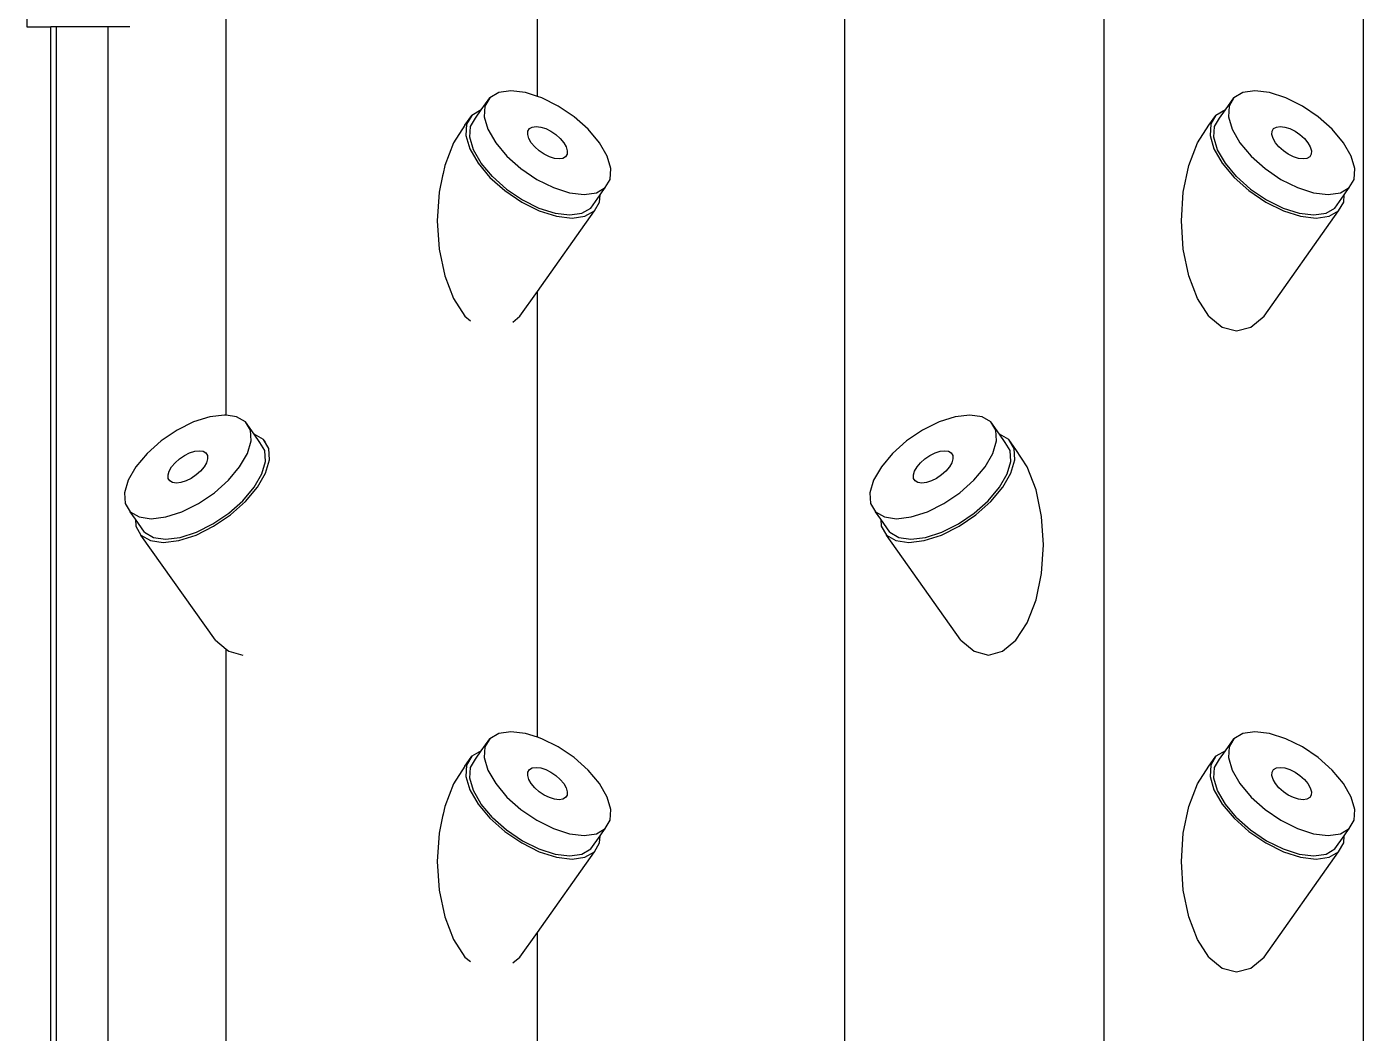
# Model space of a CAD drawing. Header units: metres. Extents: x -175 to 101, y -7 to 93.
# Drawn here: x 1.7276 to 2.1906, y 0.7042 to 1.0529 of the extents above; entities that cross this region are included whole.
import ezdxf

# ---------------------------------------------------------------- set-up
doc = ezdxf.new("R2010")
doc.units = ezdxf.units.M

msp = doc.modelspace()

# ---------------------------------------------------------------- linework, layer by layer
for p, q in [((2.01103, 0.0428), (2.01103, 1.98869)), ((2.10083, 0.0428), (2.10083, 1.98869)), ((2.19064, 1.98869), (2.19064, 0.0428)), ((1.9045, 1.02876), (1.9045, 1.1832)), ((1.72758, 1.06003), (1.72758, 1.05289)), ((1.7967, 0.9183), (1.7967, 1.05925)), ((1.72758, 1.05289), (1.73588, 1.05289)), ((1.73588, -0.02802), (1.73588, 1.05289)), ((1.73788, 1.05289), (1.73588, 1.05289)), ((1.73788, -0.02802), (1.73788, 1.05289)), ((1.75576, 1.05289), (1.73788, 1.05289)), ((1.75576, -0.02802), (1.75576, 1.05289)), ((1.7633, 1.05289), (1.75576, 1.05289)), ((1.88504, 1.02409), (1.88804, 1.02828)), ((1.88804, 1.02828), (1.88634, 1.02543)), ((1.8911, 1.03007), (1.88804, 1.02828)), ((1.89532, 1.03069), (1.8911, 1.03007)), ((1.9004, 1.03007), (1.89532, 1.03069)), ((1.9045, 1.02876), (1.9004, 1.03007)), ((1.906, 1.02828), (1.9045, 1.02876)), ((1.91174, 1.02543), (1.906, 1.02828)), ((2.14285, 1.02409), (2.14584, 1.02828)), ((2.14584, 1.02828), (2.14414, 1.02543)), ((2.14891, 1.03007), (2.14584, 1.02828)), ((2.15312, 1.03069), (2.14891, 1.03007)), ((2.1582, 1.03007), (2.15312, 1.03069)), ((2.16381, 1.02828), (2.1582, 1.03007)), ((2.16954, 1.02543), (2.16381, 1.02828)), ((1.88504, 1.02409), (1.88179, 1.02218)), ((1.88304, 1.02121), (1.88504, 1.02409)), ((1.88508, 1.02409), (1.88504, 1.02409)), ((1.88634, 1.02543), (1.88611, 1.02171)), ((1.91722, 1.02171), (1.91174, 1.02543)), ((2.14285, 1.02409), (2.1396, 1.02218)), ((2.14084, 1.02121), (2.14285, 1.02409)), ((2.14288, 1.02409), (2.14285, 1.02409)), ((2.14414, 1.02543), (2.14392, 1.02171)), ((2.17503, 1.02171), (2.16954, 1.02543)), ((1.87937, 1.01877), (1.87542, 1.0127)), ((1.87937, 1.01877), (1.88179, 1.02218)), ((1.87998, 1.01915), (1.87974, 1.0152)), ((1.88179, 1.02218), (1.87998, 1.01915)), ((1.88134, 1.01835), (1.88304, 1.02121)), ((1.88611, 1.02171), (1.88738, 1.01737)), ((1.92208, 1.01737), (1.91722, 1.02171)), ((2.13323, 1.0127), (2.13718, 1.01877)), ((2.13718, 1.01877), (2.1396, 1.02218)), ((2.13779, 1.01915), (2.13755, 1.0152)), ((2.1396, 1.02218), (2.13779, 1.01915)), ((2.13914, 1.01835), (2.14084, 1.02121)), ((2.14392, 1.02171), (2.14519, 1.01737)), ((2.17988, 1.01737), (2.17503, 1.02171)), ((1.87974, 1.0152), (1.88109, 1.01059)), ((1.88111, 1.01463), (1.88134, 1.01835)), ((1.88238, 1.0103), (1.88111, 1.01463)), ((1.88738, 1.01737), (1.89006, 1.01273)), ((1.90117, 1.01553), (1.90124, 1.01669)), ((1.90157, 1.01418), (1.90117, 1.01553)), ((1.90124, 1.01669), (1.90177, 1.01759)), ((1.9024, 1.01273), (1.90157, 1.01418)), ((1.90177, 1.01759), (1.90273, 1.01815)), ((1.90273, 1.01815), (1.90405, 1.01834)), ((1.90405, 1.01834), (1.90564, 1.01815)), ((1.90564, 1.01815), (1.90739, 1.01759)), ((1.90739, 1.01759), (1.90918, 1.01669)), ((1.90918, 1.01669), (1.91089, 1.01553)), ((1.91089, 1.01553), (1.91241, 1.01418)), ((1.91241, 1.01418), (1.91363, 1.01273)), ((1.92598, 1.01273), (1.92208, 1.01737)), ((2.13755, 1.0152), (2.1389, 1.01059)), ((2.13892, 1.01463), (2.13914, 1.01835)), ((2.14019, 1.0103), (2.13892, 1.01463)), ((2.14519, 1.01737), (2.14786, 1.01273)), ((2.15898, 1.01553), (2.15905, 1.01669)), ((2.15937, 1.01418), (2.15898, 1.01553)), ((2.15905, 1.01669), (2.15958, 1.01759)), ((2.16021, 1.01273), (2.15937, 1.01418)), ((2.15958, 1.01759), (2.16054, 1.01815)), ((2.16054, 1.01815), (2.16185, 1.01834)), ((2.16185, 1.01834), (2.16344, 1.01815)), ((2.16344, 1.01815), (2.16519, 1.01759)), ((2.16519, 1.01759), (2.16699, 1.01669)), ((2.16699, 1.01669), (2.1687, 1.01553)), ((2.1687, 1.01553), (2.17022, 1.01418)), ((2.17022, 1.01418), (2.17144, 1.01273)), ((2.18378, 1.01273), (2.17988, 1.01737)), ((1.87542, 1.0127), (1.87239, 1.0048)), ((1.88109, 1.01059), (1.88393, 1.00565)), ((1.88506, 1.00565), (1.88238, 1.0103)), ((1.89006, 1.01273), (1.89396, 1.00808)), ((1.90362, 1.01127), (1.9024, 1.01273)), ((1.90514, 1.00992), (1.90362, 1.01127)), ((1.90685, 1.00876), (1.90514, 1.00992)), ((1.91363, 1.01273), (1.91447, 1.01127)), ((1.91447, 1.01127), (1.91486, 1.00992)), ((1.91486, 1.00992), (1.91479, 1.00876)), ((1.92865, 1.00808), (1.92598, 1.01273)), ((2.1302, 1.0048), (2.13323, 1.0127)), ((2.1389, 1.01059), (2.14174, 1.00565)), ((2.14286, 1.00565), (2.14019, 1.0103)), ((2.14786, 1.01273), (2.15176, 1.00808)), ((2.16143, 1.01127), (2.16021, 1.01273)), ((2.16295, 1.00992), (2.16143, 1.01127)), ((2.16466, 1.00876), (2.16295, 1.00992)), ((2.17144, 1.01273), (2.17227, 1.01127)), ((2.17227, 1.01127), (2.17267, 1.00992)), ((2.17267, 1.00992), (2.1726, 1.00876)), ((2.18646, 1.00808), (2.18378, 1.01273)), ((1.88393, 1.00565), (1.88808, 1.00072)), ((1.88896, 1.00101), (1.88506, 1.00565)), ((1.89396, 1.00808), (1.89881, 1.00374)), ((1.90865, 1.00786), (1.90685, 1.00876)), ((1.9104, 1.0073), (1.90865, 1.00786)), ((1.91199, 1.00711), (1.9104, 1.0073)), ((1.9133, 1.0073), (1.91199, 1.00711)), ((1.91426, 1.00786), (1.9133, 1.0073)), ((1.91479, 1.00876), (1.91426, 1.00786)), ((1.92992, 1.00374), (1.92865, 1.00808)), ((2.14174, 1.00565), (2.14588, 1.00072)), ((2.14676, 1.00101), (2.14286, 1.00565)), ((2.15176, 1.00808), (2.15662, 1.00374)), ((2.16645, 1.00786), (2.16466, 1.00876)), ((2.1682, 1.0073), (2.16645, 1.00786)), ((2.16979, 1.00711), (2.1682, 1.0073)), ((2.17111, 1.0073), (2.16979, 1.00711)), ((2.17207, 1.00786), (2.17111, 1.0073)), ((2.1726, 1.00876), (2.17207, 1.00786)), ((2.18773, 1.00374), (2.18646, 1.00808)), ((1.87166, 1.00129), (1.87048, 0.99559)), ((1.87183, 1.00209), (1.87166, 1.00129)), ((1.87169, 1.00179), (1.87166, 1.00129)), ((1.87239, 1.0048), (1.87183, 1.00209)), ((1.88808, 1.00072), (1.89324, 0.99611)), ((1.88896, 1.00101), (1.89381, 0.99667)), ((1.89881, 1.00374), (1.9043, 1.00003)), ((1.9297, 1.00003), (1.92992, 1.00374)), ((2.12829, 0.99559), (2.1302, 1.0048)), ((2.14588, 1.00072), (2.15104, 0.99611)), ((2.14676, 1.00101), (2.15162, 0.99667)), ((2.15662, 1.00374), (2.1621, 1.00003)), ((2.1875, 1.00003), (2.18773, 1.00374)), ((1.87048, 0.99559), (1.86983, 0.98571)), ((1.89324, 0.99611), (1.89906, 0.99216)), ((1.89381, 0.99667), (1.8993, 0.99295)), ((1.9043, 1.00003), (1.91004, 0.99717)), ((1.91004, 0.99717), (1.91564, 0.99538)), ((1.92493, 0.99538), (1.928, 0.99717)), ((1.9262, 0.99463), (1.928, 0.99717)), ((1.928, 0.99717), (1.9297, 1.00003)), ((2.12764, 0.98571), (2.12829, 0.99559)), ((2.15104, 0.99611), (2.15687, 0.99216)), ((2.15162, 0.99667), (2.1571, 0.99295)), ((2.1621, 1.00003), (2.16784, 0.99717)), ((2.16784, 0.99717), (2.17344, 0.99538)), ((2.18274, 0.99538), (2.1858, 0.99717)), ((2.18401, 0.99463), (2.1858, 0.99717)), ((2.1858, 0.99717), (2.1875, 1.00003)), ((1.89906, 0.99216), (1.90516, 0.98913)), ((1.8993, 0.99295), (1.90504, 0.9901)), ((1.91564, 0.99538), (1.92072, 0.99476)), ((1.92072, 0.99476), (1.92493, 0.99538)), ((1.923, 0.9901), (1.9262, 0.99463)), ((1.92424, 0.98913), (1.92605, 0.99216)), ((1.92605, 0.99216), (1.9262, 0.99463)), ((2.15687, 0.99216), (2.16297, 0.98913)), ((2.1571, 0.99295), (2.16284, 0.9901)), ((2.17344, 0.99538), (2.17852, 0.99476)), ((2.17852, 0.99476), (2.18274, 0.99538)), ((2.1808, 0.9901), (2.18401, 0.99463)), ((2.18205, 0.98913), (2.18386, 0.99216)), ((2.18386, 0.99216), (2.18401, 0.99463)), ((1.9045, 0.9612), (1.92424, 0.98913)), ((1.90504, 0.9901), (1.91064, 0.98831)), ((1.90516, 0.98913), (1.91111, 0.98722)), ((1.91064, 0.98831), (1.91572, 0.98769)), ((1.91111, 0.98722), (1.91651, 0.98657)), ((1.91572, 0.98769), (1.91993, 0.98831)), ((1.91651, 0.98657), (1.92099, 0.98722)), ((1.91993, 0.98831), (1.923, 0.9901)), ((1.92099, 0.98722), (1.92424, 0.98913)), ((2.15626, 0.95266), (2.18205, 0.98913)), ((2.16284, 0.9901), (2.16844, 0.98831)), ((2.16297, 0.98913), (2.16892, 0.98722)), ((2.16844, 0.98831), (2.17352, 0.98769)), ((2.16892, 0.98722), (2.17432, 0.98657)), ((2.17352, 0.98769), (2.17774, 0.98831)), ((2.17432, 0.98657), (2.1788, 0.98722)), ((2.17774, 0.98831), (2.1808, 0.9901)), ((2.1788, 0.98722), (2.18205, 0.98913)), ((1.86983, 0.98571), (1.87048, 0.97583)), ((2.12829, 0.97583), (2.12764, 0.98571)), ((1.87048, 0.97583), (1.87239, 0.96663)), ((2.1302, 0.96663), (2.12829, 0.97583)), ((1.87239, 0.96663), (1.87542, 0.95872)), ((2.13323, 0.95872), (2.1302, 0.96663)), ((1.87542, 0.95872), (1.87937, 0.95266)), ((1.89846, 0.95266), (1.9045, 0.9612)), ((1.9045, 0.80676), (1.9045, 0.9612)), ((2.13718, 0.95266), (2.13323, 0.95872)), ((1.87937, 0.95266), (1.88129, 0.95107)), ((1.89598, 0.95061), (1.89846, 0.95266)), ((2.13718, 0.95266), (2.14178, 0.94885)), ((2.15166, 0.94885), (2.15626, 0.95266)), ((2.14178, 0.94885), (2.14672, 0.94755)), ((2.14672, 0.94755), (2.15166, 0.94885)), ((1.79101, 0.91777), (1.78541, 0.91598)), ((1.79609, 0.91839), (1.79101, 0.91777)), ((1.7967, 0.9183), (1.79609, 0.91839)), ((1.80031, 0.91777), (1.7967, 0.9183)), ((1.80337, 0.91598), (1.80031, 0.91777)), ((2.04926, 0.91777), (2.04366, 0.91598)), ((2.05434, 0.91839), (2.04926, 0.91777)), ((2.05855, 0.91777), (2.05434, 0.91839)), ((2.06162, 0.91598), (2.05855, 0.91777)), ((1.77967, 0.91312), (1.77419, 0.9094)), ((1.78541, 0.91598), (1.77967, 0.91312)), ((1.80507, 0.91312), (1.80337, 0.91598)), ((1.80637, 0.91179), (1.80337, 0.91598)), ((1.8053, 0.9094), (1.80507, 0.91312)), ((2.03792, 0.91312), (2.03243, 0.9094)), ((2.04366, 0.91598), (2.03792, 0.91312)), ((2.06332, 0.91312), (2.06162, 0.91598)), ((2.06461, 0.91179), (2.06162, 0.91598)), ((2.06354, 0.9094), (2.06332, 0.91312)), ((1.77419, 0.9094), (1.76933, 0.90507)), ((1.80403, 0.90507), (1.8053, 0.9094)), ((1.80637, 0.91179), (1.80633, 0.91179)), ((1.80962, 0.90988), (1.80637, 0.91179)), ((1.80837, 0.90891), (1.80637, 0.91179)), ((1.81007, 0.90605), (1.80837, 0.90891)), ((1.81143, 0.90685), (1.80962, 0.90988)), ((1.81026, 0.90897), (1.80962, 0.90988)), ((2.03243, 0.9094), (2.02758, 0.90507)), ((2.06227, 0.90507), (2.06354, 0.9094)), ((2.06461, 0.91179), (2.06458, 0.91179)), ((2.06787, 0.90988), (2.06461, 0.91179)), ((2.06662, 0.90891), (2.06461, 0.91179)), ((2.06832, 0.90605), (2.06662, 0.90891)), ((2.06967, 0.90685), (2.06787, 0.90988)), ((2.07028, 0.90646), (2.06787, 0.90988)), ((1.76933, 0.90507), (1.76543, 0.90042)), ((1.779, 0.90188), (1.78052, 0.90323)), ((1.78052, 0.90323), (1.78223, 0.90439)), ((1.78223, 0.90439), (1.78402, 0.90529)), ((1.78402, 0.90529), (1.78577, 0.90585)), ((1.78577, 0.90585), (1.78736, 0.90604)), ((1.78736, 0.90604), (1.78868, 0.90585)), ((1.78868, 0.90585), (1.78964, 0.90529)), ((1.78964, 0.90529), (1.79017, 0.90439)), ((1.79024, 0.90323), (1.78984, 0.90188)), ((1.79017, 0.90439), (1.79024, 0.90323)), ((1.80135, 0.90042), (1.80403, 0.90507)), ((1.8103, 0.90233), (1.81007, 0.90605)), ((1.81167, 0.9029), (1.81143, 0.90685)), ((2.02758, 0.90507), (2.02368, 0.90042)), ((2.03724, 0.90188), (2.03876, 0.90323)), ((2.03876, 0.90323), (2.04048, 0.90439)), ((2.04048, 0.90439), (2.04227, 0.90529)), ((2.04227, 0.90529), (2.04402, 0.90585)), ((2.04402, 0.90585), (2.04561, 0.90604)), ((2.04561, 0.90604), (2.04693, 0.90585)), ((2.04693, 0.90585), (2.04788, 0.90529)), ((2.04788, 0.90529), (2.04841, 0.90439)), ((2.04848, 0.90323), (2.04809, 0.90188)), ((2.04841, 0.90439), (2.04848, 0.90323)), ((2.0596, 0.90042), (2.06227, 0.90507)), ((2.06854, 0.90233), (2.06832, 0.90605)), ((2.06991, 0.9029), (2.06967, 0.90685)), ((2.07423, 0.9004), (2.07028, 0.90646)), ((1.76543, 0.90042), (1.76276, 0.89578)), ((1.77655, 0.89762), (1.77694, 0.89897)), ((1.77694, 0.89897), (1.77778, 0.90042)), ((1.77778, 0.90042), (1.779, 0.90188)), ((1.78779, 0.89897), (1.78627, 0.89762)), ((1.789, 0.90042), (1.78779, 0.89897)), ((1.78984, 0.90188), (1.789, 0.90042)), ((1.79745, 0.89578), (1.80135, 0.90042)), ((1.80903, 0.898), (1.8103, 0.90233)), ((1.81032, 0.89829), (1.81167, 0.9029)), ((2.02368, 0.90042), (2.021, 0.89578)), ((2.03479, 0.89762), (2.03519, 0.89897)), ((2.03519, 0.89897), (2.03603, 0.90042)), ((2.03603, 0.90042), (2.03724, 0.90188)), ((2.04603, 0.89897), (2.04452, 0.89762)), ((2.04725, 0.90042), (2.04603, 0.89897)), ((2.04809, 0.90188), (2.04725, 0.90042)), ((2.0557, 0.89578), (2.0596, 0.90042)), ((2.06727, 0.898), (2.06854, 0.90233)), ((2.06856, 0.89829), (2.06991, 0.9029)), ((2.07727, 0.89249), (2.07423, 0.9004)), ((1.76276, 0.89578), (1.76149, 0.89144)), ((1.77662, 0.89646), (1.77655, 0.89762)), ((1.77715, 0.89556), (1.77662, 0.89646)), ((1.77811, 0.895), (1.77715, 0.89556)), ((1.77942, 0.89481), (1.77811, 0.895)), ((1.78101, 0.895), (1.77942, 0.89481)), ((1.78276, 0.89556), (1.78101, 0.895)), ((1.78455, 0.89646), (1.78276, 0.89556)), ((1.78627, 0.89762), (1.78455, 0.89646)), ((1.7926, 0.89144), (1.79745, 0.89578)), ((1.80635, 0.89335), (1.80903, 0.898)), ((1.80748, 0.89335), (1.81032, 0.89829)), ((2.021, 0.89578), (2.01973, 0.89144)), ((2.03486, 0.89646), (2.03479, 0.89762)), ((2.0354, 0.89556), (2.03486, 0.89646)), ((2.03635, 0.895), (2.0354, 0.89556)), ((2.03767, 0.89481), (2.03635, 0.895)), ((2.03926, 0.895), (2.03767, 0.89481)), ((2.04101, 0.89556), (2.03926, 0.895)), ((2.0428, 0.89646), (2.04101, 0.89556)), ((2.04452, 0.89762), (2.0428, 0.89646)), ((2.05084, 0.89144), (2.0557, 0.89578)), ((2.0646, 0.89335), (2.06727, 0.898)), ((2.06572, 0.89335), (2.06856, 0.89829)), ((1.76149, 0.89144), (1.76171, 0.88772)), ((1.78711, 0.88772), (1.7926, 0.89144)), ((1.80245, 0.88871), (1.80635, 0.89335)), ((1.80333, 0.88841), (1.80748, 0.89335)), ((2.01973, 0.89144), (2.01996, 0.88772)), ((2.04536, 0.88772), (2.05084, 0.89144)), ((2.0607, 0.88871), (2.0646, 0.89335)), ((2.06158, 0.88841), (2.06572, 0.89335)), ((2.07917, 0.88329), (2.07727, 0.89249)), ((1.76171, 0.88772), (1.76341, 0.88487)), ((1.76341, 0.88487), (1.76648, 0.88308)), ((1.76521, 0.88233), (1.76341, 0.88487)), ((1.77577, 0.88308), (1.78137, 0.88487)), ((1.78137, 0.88487), (1.78711, 0.88772)), ((1.7976, 0.88437), (1.80245, 0.88871)), ((1.79817, 0.88381), (1.80333, 0.88841)), ((2.01996, 0.88772), (2.02166, 0.88487)), ((2.02166, 0.88487), (2.02472, 0.88308)), ((2.02345, 0.88233), (2.02166, 0.88487)), ((2.03402, 0.88308), (2.03962, 0.88487)), ((2.03962, 0.88487), (2.04536, 0.88772)), ((2.05584, 0.88437), (2.0607, 0.88871)), ((2.05642, 0.88381), (2.06158, 0.88841)), ((1.76521, 0.88233), (1.76536, 0.87986)), ((1.76841, 0.8778), (1.76521, 0.88233)), ((1.76536, 0.87986), (1.76716, 0.87683)), ((1.76648, 0.88308), (1.77069, 0.88246)), ((1.77069, 0.88246), (1.77577, 0.88308)), ((1.78625, 0.87683), (1.79234, 0.87986)), ((1.78637, 0.8778), (1.79211, 0.88065)), ((1.79211, 0.88065), (1.7976, 0.88437)), ((1.79234, 0.87986), (1.79817, 0.88381)), ((2.02345, 0.88233), (2.0236, 0.87986)), ((2.02666, 0.8778), (2.02345, 0.88233)), ((2.0236, 0.87986), (2.02541, 0.87683)), ((2.02472, 0.88308), (2.02894, 0.88246)), ((2.02894, 0.88246), (2.03402, 0.88308)), ((2.04449, 0.87683), (2.05059, 0.87986)), ((2.04462, 0.8778), (2.05036, 0.88065)), ((2.05036, 0.88065), (2.05584, 0.88437)), ((2.05059, 0.87986), (2.05642, 0.88381)), ((2.07982, 0.87341), (2.07917, 0.88329)), ((1.76716, 0.87683), (1.77042, 0.87492)), ((1.79295, 0.84036), (1.76716, 0.87683)), ((1.76841, 0.8778), (1.77148, 0.87601)), ((1.77148, 0.87601), (1.77569, 0.87539)), ((1.77569, 0.87539), (1.78077, 0.87601)), ((1.7803, 0.87492), (1.78625, 0.87683)), ((1.78077, 0.87601), (1.78637, 0.8778)), ((2.02541, 0.87683), (2.02867, 0.87492)), ((2.0512, 0.84036), (2.02541, 0.87683)), ((2.02666, 0.8778), (2.02972, 0.87601)), ((2.02972, 0.87601), (2.03394, 0.87539)), ((2.03394, 0.87539), (2.03902, 0.87601)), ((2.03854, 0.87492), (2.04449, 0.87683)), ((2.03902, 0.87601), (2.04462, 0.8778)), ((1.77042, 0.87492), (1.7749, 0.87427)), ((1.7749, 0.87427), (1.7803, 0.87492)), ((2.02867, 0.87492), (2.03315, 0.87427)), ((2.03315, 0.87427), (2.03854, 0.87492)), ((2.07917, 0.86353), (2.07982, 0.87341)), ((2.07727, 0.85433), (2.07917, 0.86353)), ((2.07423, 0.84642), (2.07727, 0.85433)), ((2.07028, 0.84036), (2.07423, 0.84642)), ((1.79295, 0.84036), (1.7967, 0.83725)), ((2.0512, 0.84036), (2.0558, 0.83655)), ((2.06568, 0.83655), (2.07028, 0.84036)), ((1.7967, 0.6963), (1.7967, 0.83725)), ((1.7967, 0.83725), (1.79755, 0.83655)), ((1.79755, 0.83655), (1.80249, 0.83525)), ((2.0558, 0.83655), (2.06074, 0.83525)), ((2.06074, 0.83525), (2.06568, 0.83655)), ((1.88504, 0.80209), (1.88804, 0.80628)), ((1.88804, 0.80628), (1.88634, 0.80343)), ((1.8911, 0.80807), (1.88804, 0.80628)), ((1.89532, 0.80869), (1.8911, 0.80807)), ((1.9004, 0.80807), (1.89532, 0.80869)), ((1.9045, 0.80676), (1.9004, 0.80807)), ((1.906, 0.80628), (1.9045, 0.80676)), ((1.91174, 0.80343), (1.906, 0.80628)), ((2.14285, 0.80209), (2.14584, 0.80628)), ((2.14584, 0.80628), (2.14414, 0.80343)), ((2.14891, 0.80807), (2.14584, 0.80628)), ((2.15312, 0.80869), (2.14891, 0.80807)), ((2.1582, 0.80807), (2.15312, 0.80869)), ((2.16381, 0.80628), (2.1582, 0.80807)), ((2.16954, 0.80343), (2.16381, 0.80628)), ((1.88504, 0.80209), (1.88179, 0.80018)), ((1.88304, 0.79921), (1.88504, 0.80209)), ((1.88508, 0.80209), (1.88504, 0.80209)), ((1.88634, 0.80343), (1.88611, 0.79971)), ((1.91722, 0.79971), (1.91174, 0.80343)), ((2.14285, 0.80209), (2.1396, 0.80018)), ((2.14084, 0.79921), (2.14285, 0.80209)), ((2.14288, 0.80209), (2.14285, 0.80209)), ((2.14414, 0.80343), (2.14392, 0.79971)), ((2.17503, 0.79971), (2.16954, 0.80343)), ((1.87937, 0.79677), (1.87542, 0.7907)), ((1.87937, 0.79677), (1.88179, 0.80018)), ((1.87998, 0.79715), (1.87974, 0.7932)), ((1.88179, 0.80018), (1.87998, 0.79715)), ((1.88134, 0.79635), (1.88304, 0.79921)), ((1.88611, 0.79971), (1.88738, 0.79537)), ((1.92208, 0.79537), (1.91722, 0.79971)), ((2.13323, 0.7907), (2.13718, 0.79677)), ((2.13718, 0.79677), (2.1396, 0.80018)), ((2.13779, 0.79715), (2.13755, 0.7932)), ((2.1396, 0.80018), (2.13779, 0.79715)), ((2.13914, 0.79635), (2.14084, 0.79921)), ((2.14392, 0.79971), (2.14519, 0.79537)), ((2.17988, 0.79537), (2.17503, 0.79971)), ((1.87974, 0.7932), (1.88109, 0.78859)), ((1.88111, 0.79263), (1.88134, 0.79635)), ((1.88238, 0.7883), (1.88111, 0.79263)), ((1.88738, 0.79537), (1.89006, 0.79073)), ((1.90117, 0.79353), (1.90124, 0.79469)), ((1.90157, 0.79218), (1.90117, 0.79353)), ((1.90124, 0.79469), (1.90177, 0.79559)), ((1.9024, 0.79073), (1.90157, 0.79218)), ((1.90177, 0.79559), (1.90273, 0.79615)), ((1.90273, 0.79615), (1.90405, 0.79634)), ((1.90405, 0.79634), (1.90564, 0.79615)), ((1.90564, 0.79615), (1.90739, 0.79559)), ((1.90739, 0.79559), (1.90918, 0.79469)), ((1.90918, 0.79469), (1.91089, 0.79353)), ((1.91089, 0.79353), (1.91241, 0.79218)), ((1.91241, 0.79218), (1.91363, 0.79073)), ((1.92598, 0.79073), (1.92208, 0.79537)), ((2.13755, 0.7932), (2.1389, 0.78859)), ((2.13892, 0.79263), (2.13914, 0.79635)), ((2.14019, 0.7883), (2.13892, 0.79263)), ((2.14519, 0.79537), (2.14786, 0.79073)), ((2.15898, 0.79353), (2.15905, 0.79469)), ((2.15937, 0.79218), (2.15898, 0.79353)), ((2.15905, 0.79469), (2.15958, 0.79559)), ((2.16021, 0.79073), (2.15937, 0.79218)), ((2.15958, 0.79559), (2.16054, 0.79615)), ((2.16054, 0.79615), (2.16185, 0.79634)), ((2.16185, 0.79634), (2.16344, 0.79615)), ((2.16344, 0.79615), (2.16519, 0.79559)), ((2.16519, 0.79559), (2.16699, 0.79469)), ((2.16699, 0.79469), (2.1687, 0.79353)), ((2.1687, 0.79353), (2.17022, 0.79218)), ((2.17022, 0.79218), (2.17144, 0.79073)), ((2.18378, 0.79073), (2.17988, 0.79537)), ((1.87542, 0.7907), (1.87239, 0.7828)), ((1.88109, 0.78859), (1.88393, 0.78365)), ((1.88506, 0.78365), (1.88238, 0.7883)), ((1.89006, 0.79073), (1.89396, 0.78608)), ((1.90362, 0.78927), (1.9024, 0.79073)), ((1.90514, 0.78792), (1.90362, 0.78927)), ((1.90685, 0.78676), (1.90514, 0.78792)), ((1.91363, 0.79073), (1.91447, 0.78927)), ((1.91447, 0.78927), (1.91486, 0.78792)), ((1.91486, 0.78792), (1.91479, 0.78676)), ((1.92865, 0.78608), (1.92598, 0.79073)), ((2.1302, 0.7828), (2.13323, 0.7907)), ((2.1389, 0.78859), (2.14174, 0.78365)), ((2.14286, 0.78365), (2.14019, 0.7883)), ((2.14786, 0.79073), (2.15176, 0.78608)), ((2.16143, 0.78927), (2.16021, 0.79073)), ((2.16295, 0.78792), (2.16143, 0.78927)), ((2.16466, 0.78676), (2.16295, 0.78792)), ((2.17144, 0.79073), (2.17227, 0.78927)), ((2.17227, 0.78927), (2.17267, 0.78792)), ((2.17267, 0.78792), (2.1726, 0.78676)), ((2.18646, 0.78608), (2.18378, 0.79073)), ((1.87239, 0.7828), (1.87183, 0.78009)), ((1.88393, 0.78365), (1.88808, 0.77872)), ((1.88896, 0.77901), (1.88506, 0.78365)), ((1.89396, 0.78608), (1.89881, 0.78174)), ((1.90865, 0.78586), (1.90685, 0.78676)), ((1.9104, 0.7853), (1.90865, 0.78586)), ((1.91199, 0.78511), (1.9104, 0.7853)), ((1.9133, 0.7853), (1.91199, 0.78511)), ((1.91426, 0.78586), (1.9133, 0.7853)), ((1.91479, 0.78676), (1.91426, 0.78586)), ((1.92992, 0.78174), (1.92865, 0.78608)), ((2.12829, 0.77359), (2.1302, 0.7828)), ((2.14174, 0.78365), (2.14588, 0.77872)), ((2.14676, 0.77901), (2.14286, 0.78365)), ((2.15176, 0.78608), (2.15662, 0.78174)), ((2.16645, 0.78586), (2.16466, 0.78676)), ((2.1682, 0.7853), (2.16645, 0.78586)), ((2.16979, 0.78511), (2.1682, 0.7853)), ((2.17111, 0.7853), (2.16979, 0.78511)), ((2.17207, 0.78586), (2.17111, 0.7853)), ((2.1726, 0.78676), (2.17207, 0.78586)), ((2.18773, 0.78174), (2.18646, 0.78608)), ((1.87166, 0.77929), (1.87048, 0.77359)), ((1.87183, 0.78009), (1.87166, 0.77929)), ((1.87169, 0.77979), (1.87166, 0.77929)), ((1.88808, 0.77872), (1.89324, 0.77411)), ((1.88896, 0.77901), (1.89381, 0.77467)), ((1.89881, 0.78174), (1.9043, 0.77803)), ((1.9043, 0.77803), (1.91004, 0.77517)), ((1.928, 0.77517), (1.9297, 0.77803)), ((1.9297, 0.77803), (1.92992, 0.78174)), ((2.14588, 0.77872), (2.15104, 0.77411)), ((2.14676, 0.77901), (2.15162, 0.77467)), ((2.15662, 0.78174), (2.1621, 0.77803)), ((2.1621, 0.77803), (2.16784, 0.77517)), ((2.1858, 0.77517), (2.1875, 0.77803)), ((2.1875, 0.77803), (2.18773, 0.78174)), ((1.87048, 0.77359), (1.86983, 0.76371)), ((1.89324, 0.77411), (1.89906, 0.77016)), ((1.89381, 0.77467), (1.8993, 0.77095)), ((1.91004, 0.77517), (1.91564, 0.77338)), ((1.91564, 0.77338), (1.92072, 0.77276)), ((1.92072, 0.77276), (1.92493, 0.77338)), ((1.92493, 0.77338), (1.928, 0.77517)), ((1.9262, 0.77263), (1.928, 0.77517)), ((2.12764, 0.76371), (2.12829, 0.77359)), ((2.15104, 0.77411), (2.15687, 0.77016)), ((2.15162, 0.77467), (2.1571, 0.77095)), ((2.16784, 0.77517), (2.17344, 0.77338)), ((2.17344, 0.77338), (2.17852, 0.77276)), ((2.17852, 0.77276), (2.18274, 0.77338)), ((2.18274, 0.77338), (2.1858, 0.77517)), ((2.18401, 0.77263), (2.1858, 0.77517)), ((1.89906, 0.77016), (1.90516, 0.76713)), ((1.8993, 0.77095), (1.90504, 0.7681)), ((1.923, 0.7681), (1.9262, 0.77263)), ((1.92424, 0.76713), (1.92605, 0.77016)), ((1.92605, 0.77016), (1.9262, 0.77263)), ((2.15687, 0.77016), (2.16297, 0.76713)), ((2.1571, 0.77095), (2.16284, 0.7681)), ((2.1808, 0.7681), (2.18401, 0.77263)), ((2.18205, 0.76713), (2.18386, 0.77016)), ((2.18386, 0.77016), (2.18401, 0.77263)), ((1.9045, 0.7392), (1.92424, 0.76713)), ((1.90504, 0.7681), (1.91064, 0.76631)), ((1.90516, 0.76713), (1.91111, 0.76522)), ((1.91064, 0.76631), (1.91572, 0.76569)), ((1.91111, 0.76522), (1.91651, 0.76457)), ((1.91572, 0.76569), (1.91993, 0.76631)), ((1.91651, 0.76457), (1.92099, 0.76522)), ((1.91993, 0.76631), (1.923, 0.7681)), ((1.92099, 0.76522), (1.92424, 0.76713)), ((2.15626, 0.73066), (2.18205, 0.76713)), ((2.16284, 0.7681), (2.16844, 0.76631)), ((2.16297, 0.76713), (2.16892, 0.76522)), ((2.16844, 0.76631), (2.17352, 0.76569)), ((2.16892, 0.76522), (2.17432, 0.76457)), ((2.17352, 0.76569), (2.17774, 0.76631)), ((2.17432, 0.76457), (2.1788, 0.76522)), ((2.17774, 0.76631), (2.1808, 0.7681)), ((2.1788, 0.76522), (2.18205, 0.76713)), ((1.86983, 0.76371), (1.87048, 0.75383)), ((2.12829, 0.75383), (2.12764, 0.76371)), ((1.87048, 0.75383), (1.87239, 0.74463)), ((2.1302, 0.74463), (2.12829, 0.75383)), ((1.87239, 0.74463), (1.87542, 0.73672)), ((2.13323, 0.73672), (2.1302, 0.74463)), ((1.87542, 0.73672), (1.87937, 0.73066)), ((1.89846, 0.73066), (1.9045, 0.7392)), ((1.9045, 0.58476), (1.9045, 0.7392)), ((2.13718, 0.73066), (2.13323, 0.73672)), ((1.87937, 0.73066), (1.88129, 0.72907)), ((1.89598, 0.72861), (1.89846, 0.73066)), ((2.13718, 0.73066), (2.14178, 0.72685)), ((2.15166, 0.72685), (2.15626, 0.73066)), ((2.14178, 0.72685), (2.14672, 0.72555)), ((2.14672, 0.72555), (2.15166, 0.72685))]:
    msp.add_line(p, q)

doc.saveas('drawing.dxf')
